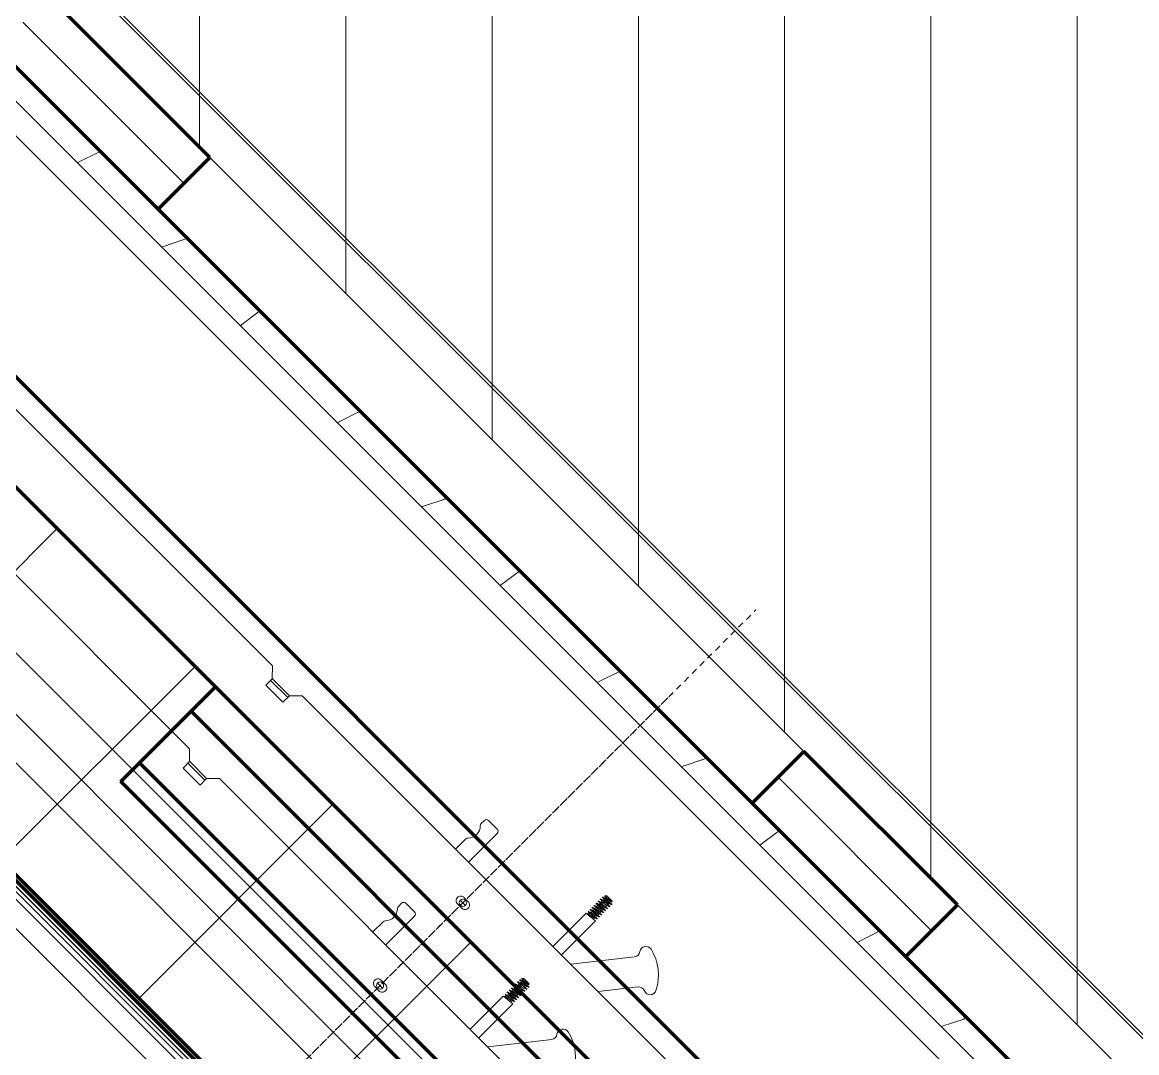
# Model space of a CAD drawing. Header units: inches. Extents: x -536 to 545, y -65 to 280.
# Drawn here: x 459.12 to 481.98, y 164.89 to 186.04 of the extents above; entities that cross this region are included whole.
import ezdxf

# ---------------------------------------------------------------- set-up
doc = ezdxf.new("R2010")
doc.units = ezdxf.units.IN
doc.header["$MEASUREMENT"] = 0
doc.linetypes.add('Hidden 1_8_', pattern=[0.1875, 0.125, -0.0625])
for name, color, linetype, lineweight in [('A-DETL', 90, 'Continuous', 9), ('A-DETL-HDLN', 90, 'Hidden 1_8_', 9), ('A-FLOR-PATT', 8, 'Continuous', 13), ('A-WALL', 113, 'Continuous', 13), ('A-WALL-PATT', 111, 'Continuous', 13), ('Q-CASE', 31, 'Continuous', 9)]:
    doc.layers.add(name, color=color, linetype=linetype, lineweight=lineweight)
pattern_1 = [(90, (387.756, 256.098), (-3, 2e-16), [])]
pattern_2 = [(0, (409.45, 131.25), (60, -144), [60, 0, 0, 0]), (0, (409.45, 108), (60, -144), [60, 0, 0, 0]), (0, (409.45, 92.5), (60, -144), [60, 0, 0, 0]), (0, (409.45, 84.75), (60, -144), [60, 0, 0, 0]), (0, (409.45, 69.25), (60, -144), [60, 0, 0, 0]), (0, (409.45, 53.75), (60, -144), [60, 0, 0, 0]), (0, (409.45, 34.38), (60, -144), [60, 0, 0, 0]), (0, (409.45, 18.88), (60, -144), [60, 0, 0, 0]), (0, (409.45, 131.63), (60, -144), [60, 0, 0, 0]), (0, (409.45, 108.38), (60, -144), [60, 0, 0, 0]), (0, (409.45, 92.88), (60, -144), [60, 0, 0, 0]), (0, (409.45, 85.13), (60, -144), [60, 0, 0, 0]), (0, (409.45, 69.63), (60, -144), [60, 0, 0, 0]), (0, (409.45, 54.13), (60, -144), [60, 0, 0, 0]), (0, (409.45, 34.75), (60, -144), [60, 0, 0, 0]), (0, (409.45, 19.25), (60, -144), [60, 0, 0, 0]), (270, (455.455, 131.254), (60, 4e-15), [22.875, -121.125]), (270, (423.455, 108.004), (60, 4e-15), [15.125, -128.875]), (270, (453.455, 92.504), (60, 4e-15), [7.375, -136.625]), (270, (463.455, 84.754), (60, 4e-15), [15.125, -128.875]), (270, (432.455, 69.254), (60, 4e-15), [15.125, -128.875]), (270, (453.455, 53.754), (60, 4e-15), [19, -125]), (270, (418.455, 34.38), (60, 4e-15), [15.125, -128.875]), (270, (453.455, 18.88), (60, 4e-15), [8.375, -135.625]), (270, (455.08, 131.254), (60, 4e-15), [22.875, -121.125]), (270, (423.08, 108.004), (60, 4e-15), [15.125, -128.875]), (270, (453.08, 92.504), (60, 4e-15), [7.375, -136.625]), (270, (463.08, 84.754), (60, 4e-15), [15.125, -128.875]), (270, (432.08, 69.254), (60, 4e-15), [15.125, -128.875]), (270, (453.08, 53.754), (60, 4e-15), [19, -125]), (270, (418.08, 34.38), (60, 4e-15), [15.125, -128.875]), (270, (453.08, 18.88), (60, 4e-15), [8.375, -135.625])]

# ---------------------------------------------------------------- blocks, each defined once
blk = doc.blocks.new('Walls 7 - Walls 7-1353541-Fireplace - Plan - 1st Floor')
at = {"layer": 'A-WALL-PATT', "lineweight": 9}
h = blk.add_hatch(dxfattribs=at)
h.set_pattern_fill('FP_56', color=256, style=0, pattern_type=2)
h.set_pattern_definition(pattern_2)
h.paths.add_polyline_path([(481.699, 137.335), (486.024, 141.459), (485.413, 142.1), (481.088, 137.975), (481.661, 137.374)], flags=0)
h.paths.add_polyline_path([(477.206, 142.046), (477.46, 142.289), (457.619, 163.095), (457.365, 162.852), (476.963, 142.301)], flags=0)
h.paths.add_polyline_path([(453.483, 166.923), (457.808, 171.048), (457.211, 171.674), (452.886, 167.549), (452.923, 167.51)], flags=0)
at = {"layer": 'A-WALL', "lineweight": 18}
for p, q in [((477.203, 142.044), (457.362, 162.85)), ((477.206, 142.046), (457.365, 162.852))]:
    blk.add_line(p, q, dxfattribs=at)
blk = doc.blocks.new('Casework 14 - Casework 8-1308699-Fireplace - Plan - 2nd floor low')
at = {"layer": 'Q-CASE'}
blk.add_line((514.595, 123.595), (464.445, 176.184), dxfattribs=at)
blk = doc.blocks.new('Walls 7 - Walls 7-1353541-Fireplace - Plan - 2nd floor low')
at = {"layer": 'A-WALL-PATT', "lineweight": 9}
h = blk.add_hatch(dxfattribs=at)
h.set_pattern_fill('FP_55', color=256, style=0, pattern_type=2)
h.set_pattern_definition([(133.64, (508.256, 109.98), (-40.9399927, 43.867235), [60, 0, 0, 0]), (133.64, (508.332, 110.052), (-40.9399927, 43.867235), [60, 0, 0, 0]), (133.64, (508.382, 110.1), (-40.9399927, 43.867235), [60, 0, 0, 0]), (133.64, (508.407, 110.124), (-40.9399927, 43.867235), [60, 0, 0, 0]), (133.64, (508.457, 110.172), (-40.9399927, 43.867235), [60, 0, 0, 0]), (133.64, (508.508, 110.22), (-40.9399927, 43.867235), [60, 0, 0, 0]), (133.64, (508.571, 110.28), (-40.9399927, 43.867235), [60, 0, 0, 0]), (133.64, (508.621, 110.328), (-40.9399927, 43.867235), [60, 0, 0, 0]), (133.64, (508.255, 109.979), (-40.9399927, 43.867235), [60, 0, 0, 0]), (133.64, (508.33, 110.051), (-40.9399927, 43.867235), [60, 0, 0, 0]), (133.64, (508.381, 110.099), (-40.9399927, 43.867235), [60, 0, 0, 0]), (133.64, (508.406, 110.123), (-40.9399927, 43.867235), [60, 0, 0, 0]), (133.64, (508.456, 110.171), (-40.9399927, 43.867235), [60, 0, 0, 0]), (133.64, (508.507, 110.219), (-40.9399927, 43.867235), [60, 0, 0, 0]), (133.64, (508.57, 110.279), (-40.9399927, 43.867235), [60, 0, 0, 0]), (133.64, (508.62, 110.327), (-40.9399927, 43.867235), [60, 0, 0, 0]), (43.64, (476.51, 143.27), (-41.41, 43.42), [0.103, -0.544]), (43.64, (498.67, 120.184), (-41.41, 43.42), [0.068, -0.579]), (43.64, (478.016, 141.94), (-41.41, 43.42), [0.033, -0.613]), (43.64, (471.14, 149.203), (-41.41, 43.42), [0.068, -0.579]), (43.64, (492.585, 126.817), (-41.41, 43.42), [0.068, -0.579]), (43.64, (478.14, 142.06), (-41.41, 43.42), [0.085, -0.561]), (43.64, (502.36, 116.793), (-41.407, 43.42), [0.068, -0.579]), (43.64, (478.256, 142.17), (-41.41, 43.42), [0.038, -0.609]), (43.64, (476.77, 143), (-41.41, 43.42), [0.103, -0.544]), (43.64, (498.93, 119.91), (-41.41, 43.42), [0.068, -0.579]), (43.64, (478.275, 141.67), (-41.41, 43.42), [0.033, -0.613]), (43.64, (471.4, 148.93), (-41.41, 43.42), [0.068, -0.579]), (43.64, (492.843, 126.545), (-41.41, 43.42), [0.068, -0.579]), (43.64, (478.4, 141.79), (-41.41, 43.42), [0.085, -0.561]), (43.64, (502.62, 116.52), (-41.407, 43.42), [0.068, -0.579]), (43.64, (478.514, 141.9), (-41.41, 43.42), [0.038, -0.609])])
h.paths.add_polyline_path([(483.774, 135.154), (483.971, 135.342), (450.482, 170.46), (450.284, 170.272), (452.886, 167.549), (452.964, 167.623), (481.774, 137.407), (481.699, 137.335), (483.586, 135.351)], flags=0)
h.paths.add_polyline_path([(477.203, 142.044), (477.206, 142.046), (476.959, 142.301)], flags=0)
h = blk.add_hatch(dxfattribs=at)
h.set_pattern_fill('FP_56', color=256, style=0, pattern_type=2)
h.set_pattern_definition(pattern_2)
h.paths.add_polyline_path([(481.699, 137.335), (481.777, 137.409), (481.166, 138.05), (481.088, 137.975)], flags=0)
h.paths.add_polyline_path([(477.206, 142.046), (477.284, 142.121), (457.443, 162.927), (457.365, 162.852), (476.963, 142.301)], flags=0)
h.paths.add_polyline_path([(453.483, 166.923), (453.561, 166.997), (452.964, 167.623), (452.886, 167.549), (452.96, 167.471)], flags=0)
h = blk.add_hatch(dxfattribs=at)
h.set_pattern_fill('FP_157', color=256, style=0, pattern_type=2)
h.set_pattern_definition([(0, (410.69, 132.3), (60, -144), [60, 0, 0, 0]), (0, (410.69, 109.05), (60, -144), [60, 0, 0, 0]), (0, (410.69, 93.55), (60, -144), [60, 0, 0, 0]), (0, (410.69, 85.8), (60, -144), [60, 0, 0, 0]), (0, (410.69, 70.3), (60, -144), [60, 0, 0, 0]), (0, (410.69, 54.8), (60, -144), [60, 0, 0, 0]), (0, (410.69, 35.43), (60, -144), [60, 0, 0, 0]), (0, (410.69, 19.93), (60, -144), [60, 0, 0, 0]), (0, (410.69, 132.68), (60, -144), [60, 0, 0, 0]), (0, (410.69, 109.43), (60, -144), [60, 0, 0, 0]), (0, (410.69, 93.93), (60, -144), [60, 0, 0, 0]), (0, (410.69, 86.18), (60, -144), [60, 0, 0, 0]), (0, (410.69, 70.68), (60, -144), [60, 0, 0, 0]), (0, (410.69, 55.18), (60, -144), [60, 0, 0, 0]), (0, (410.69, 35.8), (60, -144), [60, 0, 0, 0]), (0, (410.69, 20.3), (60, -144), [60, 0, 0, 0]), (270, (456.69, 132.3), (60, 4e-15), [22.875, -121.125]), (270, (424.69, 109.05), (60, 4e-15), [15.125, -128.875]), (270, (454.69, 93.55), (60, 4e-15), [7.375, -136.625]), (270, (464.69, 85.8), (60, 4e-15), [15.125, -128.875]), (270, (433.69, 70.3), (60, 4e-15), [15.125, -128.875]), (270, (454.69, 54.8), (60, 4e-15), [19, -125]), (270, (419.69, 35.426), (60, 4e-15), [15.125, -128.875]), (270, (454.69, 19.926), (60, 4e-15), [8.375, -135.625]), (270, (456.315, 132.3), (60, 4e-15), [22.875, -121.125]), (270, (424.315, 109.05), (60, 4e-15), [15.125, -128.875]), (270, (454.315, 93.55), (60, 4e-15), [7.375, -136.625]), (270, (464.315, 85.8), (60, 4e-15), [15.125, -128.875]), (270, (433.315, 70.3), (60, 4e-15), [15.125, -128.875]), (270, (454.315, 54.8), (60, 4e-15), [19, -125]), (270, (419.315, 35.426), (60, 4e-15), [15.125, -128.875]), (270, (454.315, 19.926), (60, 4e-15), [8.375, -135.625])])
h.paths.add_polyline_path([(474.334, 149.742), (474.724, 150.113), (465.45, 159.838), (465.061, 159.467), (474.216, 149.866)], flags=0)
h.paths.add_polyline_path([(475.808, 151.147), (476.32, 151.635), (467.046, 161.36), (466.534, 160.872), (475.38, 151.595)], flags=0)
at = {"layer": 'A-WALL', "lineweight": 70}
for p, q in [((467.046, 161.36), (450.432, 178.782)), ((450.482, 170.46), (483.971, 135.342)), ((465.061, 159.467), (467.046, 161.36)), ((466.534, 160.872), (465.45, 159.838)), ((475.808, 151.147), (466.534, 160.872)), ((465.45, 159.838), (474.724, 150.113)), ((474.334, 149.742), (465.061, 159.467))]:
    blk.add_line(p, q, dxfattribs=at)
at = {"layer": 'A-WALL', "lineweight": 18}
for p, q in [((452.964, 167.623), (481.777, 137.409)), ((477.203, 142.044), (457.362, 162.85)), ((477.206, 142.046), (457.365, 162.852)), ((467.046, 161.36), (476.32, 151.635))]:
    blk.add_line(p, q, dxfattribs=at)
blk = doc.blocks.new('Walls 7 - Walls 7-1353541-Fireplace - Plan - 2nd floor high')
at = {"layer": 'A-WALL', "lineweight": 70}
blk.add_line((489.718, 137.585), (453.714, 175.34), dxfattribs=at)
blk = doc.blocks.new('Casework 10 - Casework 8-1429979-Fireplace - Plan - 2nd floor high')
at = {"layer": 'Q-CASE'}
blk.add_line((514.71, 123.556), (448.587, 192.894), dxfattribs=at)

msp = doc.modelspace()

# ---------------------------------------------------------------- hatches: boundary and pattern name
at = {"layer": 'A-FLOR-PATT', "lineweight": 9}
h = msp.add_hatch(dxfattribs=at)
h.set_pattern_fill('FP_49', color=256, style=0, pattern_type=2)
h.set_pattern_definition(pattern_1)
h.paths.add_polyline_path([(510.63241, 135.59723), (528.46194, 135.60396), (528.46194, 138.10117), (526.82257, 138.11459), (526.72762, 138.15392), (526.57778, 138.31726), (526.53077, 138.50829), (526.54418, 169.30543), (526.59056, 169.40957), (526.68095, 169.54449), (526.69436, 171.47078), (526.74048, 171.57458), (526.82558, 171.66977), (526.8778, 171.70984), (526.97275, 171.74917), (527.07465, 171.76259), (528.46194, 171.76259), (528.46194, 269.34101), (278.39527, 269.34101), (278.39527, 248.09723), (282.63241, 248.09723), (282.63241, 218.09723), (278.39527, 218.09723), (278.39527, 217.09723), (284.88241, 217.09723), (284.88241, 248.15973), (289.38241, 248.15973), (289.38241, 217.09723), (330.88241, 217.09723), (330.88241, 256.22223), (330.13241, 256.22223), (330.13241, 261.72223), (330.88241, 261.72223), (330.88241, 262.84723), (331.23214, 262.09723), (459.88241, 262.09723), (459.88241, 186.34723), (510.07175, 136.15789)], flags=0)
h.paths.add_polyline_path([(525.63316, 138.10117), (522.94079, 138.10669), (522.73518, 138.16064), (522.62885, 138.26021), (522.58734, 138.3282), (522.56051, 138.39297), (522.54709, 138.49487), (522.56051, 169.30543), (522.62885, 169.4382), (522.70533, 169.51486), (522.79009, 169.5636), (522.83889, 169.58382), (523.04628, 169.59723), (526.0904, 169.59172), (526.29601, 169.53776), (526.40234, 169.4382), (526.44385, 169.3702), (526.47068, 169.30543), (526.4841, 169.20353), (526.47068, 138.39297), (526.40234, 138.26021), (526.32586, 138.18354), (526.2411, 138.1348), (526.19229, 138.11459), (525.98491, 138.10117), (525.6967, 138.10117)], flags=0)
h.paths.add_polyline_path([(331.63241, 261.23885), (331.63241, 261.34723), (331.58187, 261.34723)], flags=0)
h = msp.add_hatch(dxfattribs=at)
h.set_pattern_fill('FP_49', color=256, style=0, pattern_type=2)
h.set_pattern_definition(pattern_1)
h.paths.add_polyline_path([(524.53292, 135.72223), (528.43976, 135.72223), (528.43976, 138.10117), (526.82257, 138.11459), (526.72762, 138.15392), (526.57778, 138.31726), (526.53077, 138.50829), (526.54418, 169.30543), (526.59056, 169.40957), (526.68095, 169.54449), (526.69436, 171.47078), (526.74048, 171.57458), (526.82558, 171.66977), (526.8778, 171.70984), (526.97275, 171.74917), (527.07465, 171.76259), (528.43976, 171.76259), (528.43976, 269.34101), (278.40242, 269.34101), (278.40242, 248.09723), (282.63241, 248.09723), (282.63241, 218.09723), (278.40242, 218.09723), (278.40242, 217.09723), (284.88241, 217.09723), (284.88241, 248.15973), (289.38241, 248.15973), (289.38241, 217.09723), (330.88241, 217.09723), (330.88241, 256.22223), (330.13241, 256.22223), (330.13241, 261.72223), (330.88241, 261.72223), (330.88241, 262.84723), (390.88241, 262.84723), (390.88241, 262.09723), (459.88241, 262.09723), (459.88241, 261.49002), (460.13241, 261.49002), (460.13241, 187.23703), (511.63241, 135.72223), (522.57951, 135.72223)], flags=0)
h.paths.add_polyline_path([(525.63316, 138.10117), (522.94079, 138.10669), (522.73518, 138.16064), (522.62885, 138.26021), (522.57951, 138.3471), (522.56051, 138.39297), (522.54709, 138.49487), (522.56051, 169.30543), (522.62885, 169.4382), (522.70533, 169.51486), (522.79009, 169.5636), (522.83889, 169.58382), (523.04628, 169.59723), (526.0904, 169.59172), (526.29601, 169.53776), (526.40234, 169.4382), (526.44385, 169.3702), (526.47068, 169.30543), (526.4841, 169.20353), (526.47068, 138.39297), (526.40234, 138.26021), (526.32586, 138.18354), (526.2411, 138.1348), (526.19229, 138.11459), (525.98491, 138.10117), (525.6967, 138.10117)], flags=0)
h = msp.add_hatch(dxfattribs=at)
h.set_pattern_fill('FP_49', color=256, style=0, pattern_type=2)
h.set_pattern_definition(pattern_1)
h.paths.add_polyline_path([(524.54154, 135.72223), (528.44837, 135.72223), (528.44837, 138.10117), (526.82257, 138.11459), (526.72762, 138.15392), (526.57778, 138.31726), (526.53077, 138.50829), (526.54418, 169.30543), (526.59056, 169.40957), (526.68095, 169.54449), (526.69436, 171.47078), (526.74048, 171.57458), (526.82558, 171.66977), (526.8778, 171.70984), (526.97275, 171.74917), (527.07465, 171.76259), (528.44837, 171.76259), (528.44837, 269.34101), (278.41104, 269.34101), (278.41104, 248.09723), (282.63241, 248.09723), (282.63241, 218.09723), (278.41104, 218.09723), (278.41104, 217.09723), (284.88241, 217.09723), (284.88241, 248.15973), (289.38241, 248.15973), (289.38241, 217.09723), (330.88241, 217.09723), (330.88241, 256.22223), (330.13241, 256.22223), (330.13241, 261.72223), (330.88241, 261.72223), (330.88241, 262.84723), (390.88241, 262.84723), (390.88241, 262.09723), (459.88241, 262.09723), (459.88241, 261.49002), (460.13241, 261.49002), (460.13241, 187.15789), (511.5163, 135.77401), (511.46452, 135.72223), (522.58812, 135.72223)], flags=0)
h.paths.add_polyline_path([(525.63316, 138.10117), (522.94079, 138.10669), (522.73518, 138.16064), (522.62885, 138.26021), (522.58734, 138.3282), (522.56051, 138.39297), (522.54709, 138.49487), (522.56051, 169.30543), (522.62885, 169.4382), (522.70533, 169.51486), (522.79009, 169.5636), (522.83889, 169.58382), (523.04628, 169.59723), (526.0904, 169.59172), (526.29601, 169.53776), (526.40234, 169.4382), (526.44385, 169.3702), (526.47068, 169.30543), (526.4841, 169.20353), (526.47068, 138.39297), (526.40234, 138.26021), (526.32586, 138.18354), (526.2411, 138.1348), (526.19229, 138.11459), (525.98491, 138.10117), (525.6967, 138.10117)], flags=0)
at = {"layer": 'A-WALL-PATT', "lineweight": 9}
h = msp.add_hatch(dxfattribs=at)
h.set_pattern_fill('FP_58', color=256, style=0, pattern_type=2)
h.set_pattern_definition([(216.87, (-9.885, 25.91), (15.993181, 10.6624286), [2.666, -23.99]), (206.565, (-6.686, 24.311), (-5.331685, -5.331229), [5.96, -5.96]), (198.435, (-6.686, 21.645), (-10.662247, -5.3312934), [3.372, -13.487])])
h.paths.add_polyline_path([(512.52418, 130.87704), (512.87773, 131.23059), (458.38241, 185.72591), (458.38241, 185.01881), (508.44355, 134.95767)], flags=0)
h = msp.add_hatch(dxfattribs=at)
h.set_pattern_fill('FP_57', color=256, style=0, pattern_type=2)
h.set_pattern_definition([(45, (-12.018, 20.579), (-2.828427, 2.828427), []), (135, (-12.018, 20.579), (-2.828427, -2.828427), [])])
h.paths.add_polyline_path([(473.94858, 153.58085), (477.92605, 157.55832), (457.59673, 177.88764), (453.61926, 173.91017), (465.94527, 161.58415)], flags=0)

# ---------------------------------------------------------------- linework, layer by layer
at = {"layer": 'A-DETL'}
for p, q in [((480.41059, 155.07379), (455.26069, 180.22368)), ((480.41059, 155.07379), (455.26069, 180.22368)), ((478.71216, 153.37535), (453.56226, 178.52525)), ((464.2509, 172.83012), (458.90586, 178.17516)), ((464.2509, 172.83012), (458.90586, 178.17516)), ((477.58216, 152.24536), (452.43226, 177.39526)), ((477.58216, 152.24536), (452.43226, 177.39526)), ((462.55247, 171.13169), (457.20743, 176.47673)), ((475.88373, 150.54693), (450.73383, 175.69683)), ((464.24917, 172.56668), (464.2509, 172.83012)), ((464.24917, 172.56668), (464.2509, 172.83012)), ((464.24917, 172.56668), (464.11659, 172.4341)), ((464.24917, 172.56668), (464.11659, 172.4341)), ((464.46583, 172.08486), (464.11659, 172.4341)), ((464.46583, 172.08486), (464.11659, 172.4341)), ((464.21488, 172.53239), (464.56419, 172.18308)), ((464.21488, 172.53239), (464.56419, 172.18308)), ((464.60028, 172.21911), (464.25367, 172.56572)), ((464.60028, 172.21911), (464.25367, 172.56572)), ((464.59851, 172.21735), (464.46583, 172.08486)), ((464.59851, 172.21735), (464.46583, 172.08486)), ((464.86232, 172.2187), (464.59851, 172.21735)), ((464.86232, 172.2187), (464.59851, 172.21735)), ((472.4056, 164.67542), (464.86232, 172.2187)), ((472.4056, 164.67542), (464.86232, 172.2187)), ((462.55074, 170.86825), (462.55247, 171.13169)), ((462.55074, 170.86825), (462.41816, 170.73567)), ((462.51645, 170.83396), (462.86576, 170.48465)), ((462.90184, 170.52068), (462.55523, 170.86729)), ((462.7674, 170.38643), (462.41816, 170.73567)), ((462.90008, 170.51892), (462.7674, 170.38643)), ((463.16389, 170.52027), (462.90008, 170.51892)), ((470.70717, 162.97699), (463.16389, 170.52027)), ((468.59896, 169.66081), (468.53345, 169.5953)), ((468.59896, 169.66081), (468.53345, 169.5953)), ((468.86412, 169.48049), (468.68381, 169.66081)), ((468.86412, 169.48049), (468.68381, 169.66081)), ((468.27475, 168.80627), (468.86412, 169.39564)), ((468.27475, 168.80627), (468.86412, 169.39564)), ((468.21899, 169.28084), (468.00959, 169.07143)), ((468.21899, 169.28084), (468.00959, 169.07143)), ((468.20934, 167.9185), (468.1054, 168.02244)), ((468.20934, 167.9185), (468.1054, 168.02244)), ((468.18038, 168.08181), (468.26871, 167.99348)), ((468.18038, 168.08181), (468.26871, 167.99348)), ((471.0359, 167.93147), (470.93845, 168.00962)), ((471.0359, 167.93147), (470.93845, 168.00962)), ((470.97279, 168.04417), (471.07125, 167.96683)), ((470.97279, 168.04417), (471.07125, 167.96683)), ((471.07832, 167.9739), (470.98096, 168.05186)), ((471.07832, 167.9739), (470.98096, 168.05186)), ((471.20955, 167.93189), (471.01521, 168.08672)), ((471.20955, 167.93189), (471.01521, 168.08672)), ((471.02343, 168.09417), (471.21929, 167.93875)), ((471.02343, 168.09417), (471.21929, 167.93875)), ((471.03019, 168.03937), (471.1618, 167.94379)), ((471.03019, 168.03937), (471.1618, 167.94379)), ((471.10883, 168.1126), (471.06054, 168.11682)), ((471.14716, 168.04273), (471.06054, 168.11682)), ((471.10883, 168.1126), (471.06054, 168.11682)), ((471.14716, 168.04273), (471.06054, 168.11682)), ((471.07255, 168.08137), (471.2043, 167.98662)), ((471.07255, 168.08137), (471.2043, 167.98662)), ((471.21702, 168.00441), (471.10883, 168.1126)), ((471.21702, 168.00441), (471.10883, 168.1126)), ((471.21812, 167.98291), (471.14716, 168.04273)), ((471.21812, 167.98291), (471.14716, 168.04273)), ((466.90053, 167.96238), (466.83502, 167.89687)), ((467.16569, 167.78206), (466.98538, 167.96238)), ((468.13578, 167.86054), (468.04744, 167.94887)), ((468.13578, 167.86054), (468.04744, 167.94887)), ((470.82377, 167.71934), (470.72636, 167.79739)), ((470.82377, 167.71934), (470.72636, 167.79739)), ((470.74064, 167.73833), (470.73125, 167.78307)), ((470.73125, 167.78307), (470.81669, 167.71227)), ((470.74064, 167.73833), (470.73125, 167.78307)), ((470.73125, 167.78307), (470.81669, 167.71227)), ((470.76064, 167.83198), (470.85912, 167.7547)), ((470.76064, 167.83198), (470.85912, 167.7547)), ((470.86619, 167.76177), (470.76879, 167.83981)), ((470.86619, 167.76177), (470.76879, 167.83981)), ((470.77556, 167.78451), (470.90734, 167.68975)), ((470.77556, 167.78451), (470.90734, 167.68975)), ((470.80306, 167.8744), (470.90155, 167.79712)), ((470.80306, 167.8744), (470.90155, 167.79712)), ((470.87274, 167.83486), (470.81134, 167.88231)), ((470.87274, 167.83486), (470.81134, 167.88231)), ((470.81799, 167.82719), (470.94974, 167.73208)), ((470.81799, 167.82719), (470.94974, 167.73208)), ((470.84516, 167.91726), (470.9081, 167.87021)), ((470.84516, 167.91726), (470.9081, 167.87021)), ((470.95104, 167.84662), (470.85364, 167.92467)), ((470.95104, 167.84662), (470.85364, 167.92467)), ((470.86052, 167.86965), (470.90195, 167.84101)), ((470.86052, 167.86965), (470.90195, 167.84101)), ((470.90862, 167.80419), (470.87274, 167.83486)), ((470.90862, 167.80419), (470.87274, 167.83486)), ((470.88792, 167.95926), (470.9864, 167.88197)), ((470.88792, 167.95926), (470.9864, 167.88197)), ((470.99347, 167.88905), (470.8961, 167.96702)), ((470.99347, 167.88905), (470.8961, 167.96702)), ((470.90155, 167.79712), (470.99891, 167.71918)), ((470.90155, 167.79712), (470.99891, 167.71918)), ((470.90195, 167.84101), (470.99211, 167.77431)), ((470.90195, 167.84101), (470.99211, 167.77431)), ((470.90292, 167.91188), (471.0345, 167.81653)), ((470.90292, 167.91188), (471.0345, 167.81653)), ((470.9081, 167.87021), (470.94397, 167.83955)), ((470.9081, 167.87021), (470.94397, 167.83955)), ((471.00708, 167.72686), (470.90862, 167.80419)), ((471.00708, 167.72686), (470.90862, 167.80419)), ((470.93031, 168.00166), (471.02883, 167.9244)), ((470.93031, 168.00166), (471.02883, 167.9244)), ((470.94397, 167.83955), (471.04142, 167.76141)), ((470.94397, 167.83955), (471.04142, 167.76141)), ((470.94528, 167.95411), (471.07702, 167.85896)), ((470.94528, 167.95411), (471.07702, 167.85896)), ((471.04957, 167.76937), (470.95104, 167.84662)), ((471.04957, 167.76937), (470.95104, 167.84662)), ((470.9864, 167.88197), (471.08376, 167.80402)), ((470.9864, 167.88197), (471.08376, 167.80402)), ((470.98768, 167.99642), (471.07343, 167.93351)), ((470.98768, 167.99642), (471.07343, 167.93351)), ((471.09195, 167.81175), (470.99347, 167.88905)), ((471.09195, 167.81175), (470.99347, 167.88905)), ((471.02883, 167.9244), (471.12624, 167.84633)), ((471.02883, 167.9244), (471.12624, 167.84633)), ((471.13441, 167.85395), (471.06516, 167.90643)), ((471.13441, 167.85395), (471.06516, 167.90643)), ((471.07343, 167.93351), (471.11945, 167.90177)), ((471.07343, 167.93351), (471.11945, 167.90177)), ((471.17681, 167.89661), (471.07832, 167.9739)), ((471.17681, 167.89661), (471.07832, 167.9739)), ((471.10051, 167.94178), (471.16864, 167.88846)), ((471.10051, 167.94178), (471.16864, 167.88846)), ((466.52056, 167.58241), (466.31115, 167.373)), ((466.57632, 167.10784), (467.16569, 167.69721)), ((470.68424, 167.75659), (470.00433, 167.07669)), ((470.68424, 167.75659), (470.00433, 167.07669)), ((470.18111, 166.89991), (470.88043, 167.59923)), ((470.18111, 166.89991), (470.88043, 167.59923)), ((470.72866, 167.74484), (470.68424, 167.75659)), ((470.72866, 167.74484), (470.68424, 167.75659)), ((470.6959, 167.74772), (470.74064, 167.73833)), ((470.78134, 167.67691), (470.6959, 167.74772)), ((470.6959, 167.74772), (470.74064, 167.73833)), ((470.78134, 167.67691), (470.6959, 167.74772)), ((470.74064, 167.73833), (470.8649, 167.64728)), ((470.74064, 167.73833), (470.8649, 167.64728)), ((470.88043, 167.59923), (470.78134, 167.67691)), ((470.88043, 167.59923), (470.78134, 167.67691)), ((470.81669, 167.71227), (470.91405, 167.63433)), ((470.81669, 167.71227), (470.91405, 167.63433)), ((470.92223, 167.64201), (470.82377, 167.71934)), ((470.92223, 167.64201), (470.82377, 167.71934)), ((470.85912, 167.7547), (470.95656, 167.67656)), ((470.85912, 167.7547), (470.95656, 167.67656)), ((470.96473, 167.68452), (470.86619, 167.76177)), ((470.96473, 167.68452), (470.86619, 167.76177)), ((471.67755, 166.86419), (470.3703, 166.71071)), ((471.67755, 166.86419), (470.3703, 166.71071)), ((469.4104, 166.41417), (469.36211, 166.41839)), ((469.44873, 166.3443), (469.36211, 166.41839)), ((469.51859, 166.30598), (469.4104, 166.41417)), ((466.43734, 166.16211), (466.34901, 166.25044)), ((466.51091, 166.22007), (466.40697, 166.32401)), ((466.48195, 166.38338), (466.57028, 166.29505)), ((469.17431, 166.13643), (469.11291, 166.18388)), ((469.14672, 166.21883), (469.20967, 166.17178)), ((469.25261, 166.14819), (469.15521, 166.22624)), ((469.18949, 166.26083), (469.28797, 166.18354)), ((469.29504, 166.19062), (469.19767, 166.26859)), ((469.20449, 166.21345), (469.33607, 166.1181)), ((469.23188, 166.30323), (469.3304, 166.22597)), ((469.33747, 166.23304), (469.24002, 166.31119)), ((469.24685, 166.25568), (469.37859, 166.16053)), ((469.27436, 166.34574), (469.37282, 166.2684)), ((469.37989, 166.27547), (469.28253, 166.35343)), ((469.28797, 166.18354), (469.38533, 166.10559)), ((469.28925, 166.29799), (469.375, 166.23508)), ((469.39352, 166.11332), (469.29504, 166.19062)), ((469.51112, 166.23346), (469.31678, 166.38829)), ((469.325, 166.39574), (469.52086, 166.24032)), ((469.3304, 166.22597), (469.42781, 166.1479)), ((469.33176, 166.34093), (469.46337, 166.24536)), ((469.43598, 166.15552), (469.36673, 166.208)), ((469.37412, 166.38294), (469.50587, 166.28819)), ((469.375, 166.23508), (469.42102, 166.20334)), ((469.47838, 166.19818), (469.37989, 166.27547)), ((469.40208, 166.24335), (469.47021, 166.19003)), ((469.51969, 166.28448), (469.44873, 166.3443)), ((470.93348, 166.14754), (471.75043, 166.24345)), ((470.93348, 166.14754), (471.75043, 166.24345)), ((468.98581, 166.05816), (468.3059, 165.37825)), ((469.03023, 166.04641), (468.98581, 166.05816)), ((468.99747, 166.04929), (469.04221, 166.0399)), ((469.08291, 165.97848), (468.99747, 166.04929)), ((469.12534, 166.02091), (469.02793, 166.09896)), ((469.04221, 166.0399), (469.03282, 166.08464)), ((469.03282, 166.08464), (469.11826, 166.01384)), ((469.04221, 166.0399), (469.16646, 165.94884)), ((469.06221, 166.13355), (469.16069, 166.05627)), ((469.16776, 166.06334), (469.07036, 166.14138)), ((469.07713, 166.08608), (469.20891, 165.99132)), ((469.182, 165.9008), (469.08291, 165.97848)), ((469.10463, 166.17597), (469.20312, 166.09869)), ((469.11826, 166.01384), (469.21562, 165.9359)), ((469.11956, 166.12876), (469.25131, 166.03365)), ((469.2238, 165.94358), (469.12534, 166.02091)), ((469.16069, 166.05627), (469.25813, 165.97813)), ((469.16208, 166.17122), (469.20352, 166.14258)), ((469.26629, 165.98609), (469.16776, 166.06334)), ((469.21019, 166.10576), (469.17431, 166.13643)), ((469.20312, 166.09869), (469.30047, 166.02075)), ((469.20352, 166.14258), (469.29368, 166.07588)), ((469.20967, 166.17178), (469.24554, 166.14112)), ((469.30865, 166.02843), (469.21019, 166.10576)), ((469.24554, 166.14112), (469.34299, 166.06297)), ((469.35114, 166.07094), (469.25261, 166.14819)), ((468.48268, 165.20148), (469.182, 165.9008)), ((469.97912, 165.16576), (468.67187, 165.01228))]:
    msp.add_line(p, q, dxfattribs=at)
for centre in [(468.15808, 167.97118), (468.15808, 167.97118), (466.45965, 166.27274)]:
    msp.add_circle(centre, 0.0735, dxfattribs=at)
for centre, radius, start, end in [((468.64139, 169.61838), 0.06, 45, 135), ((468.64139, 169.61838), 0.06, 45, 135), ((468.26591, 169.54838), 0.25, 269.168767, 0.831233), ((468.26591, 169.54838), 0.25, 269.168767, 0.831233), ((468.57588, 169.55287), 0.06, 135, 180.831233), ((468.57588, 169.55287), 0.06, 135, 180.831233), ((468.8217, 169.43807), 0.06, 315, 45), ((468.8217, 169.43807), 0.06, 315, 45), ((468.26141, 169.23841), 0.06, 89.168767, 135), ((468.26141, 169.23841), 0.06, 89.168767, 135), ((466.56748, 167.84995), 0.25, 269.168767, 0.831233), ((466.87745, 167.85444), 0.06, 135, 180.831233), ((466.94295, 167.91995), 0.06, 45, 135), ((467.12327, 167.73964), 0.06, 315, 45), ((466.56298, 167.53998), 0.06, 89.168767, 135), ((471.66298, 166.98834), 0.125, 276.696, 352.218488), ((471.66298, 166.98834), 0.125, 276.696, 352.218488), ((471.91068, 166.95449), 0.125, 32.072934, 172.218488), ((471.91068, 166.95449), 0.125, 32.072934, 172.218488), ((471.16923, 166.48986), 1, 341.319066, 32.072934), ((471.16923, 166.48986), 1, 341.319066, 32.072934), ((471.765, 166.1193), 0.125, 21.173512, 96.696), ((471.765, 166.1193), 0.125, 21.173512, 96.696), ((471.99813, 166.2096), 0.125, 201.173512, 341.319066), ((471.99813, 166.2096), 0.125, 201.173512, 341.319066), ((469.96455, 165.28991), 0.125, 276.696, 352.218488), ((470.21225, 165.25606), 0.125, 32.072934, 172.218488), ((469.47079, 164.79143), 1, 341.319066, 32.072934)]:
    msp.add_arc(centre, radius, start, end, dxfattribs=at)
for points, knots in [([(468.04721, 168.08162), (468.04595, 168.08036), (468.0212, 168.04879), (468.01922, 168.01521), (468.02131, 167.98163), (468.04618, 167.95014), (468.04744, 167.94887)], [0, 0, 0, 0, 0.036610721, 0.073173786, 0.109741782, 0.146364273, 0.146364273, 0.146364273, 0.146364273]), ([(468.04721, 168.08162), (468.04595, 168.08036), (468.0212, 168.04879), (468.01922, 168.01521), (468.02131, 167.98163), (468.04618, 167.95014), (468.04744, 167.94887)], [0, 0, 0, 0, 0.036610721, 0.073173786, 0.109741782, 0.146364273, 0.146364273, 0.146364273, 0.146364273]), ([(468.18038, 168.08181), (468.17911, 168.08308), (468.14748, 168.10803), (468.11375, 168.11004), (468.08002, 168.10793), (468.04848, 168.0829), (468.04721, 168.08162)], [0, 0, 0, 0, 0.036767644, 0.073479777, 0.110186942, 0.146942747, 0.146942747, 0.146942747, 0.146942747]), ([(468.18038, 168.08181), (468.17911, 168.08308), (468.14748, 168.10803), (468.11375, 168.11004), (468.08002, 168.10793), (468.04848, 168.0829), (468.04721, 168.08162)], [0, 0, 0, 0, 0.036767644, 0.073479777, 0.110186942, 0.146942747, 0.146942747, 0.146942747, 0.146942747]), ([(468.13578, 167.86054), (468.13705, 167.85927), (468.16867, 167.83432), (468.20241, 167.83231), (468.23613, 167.83442), (468.26767, 167.85945), (468.26894, 167.86073)], [0, 0, 0, 0, 0.036767644, 0.073479777, 0.110186942, 0.146942747, 0.146942747, 0.146942747, 0.146942747]), ([(468.13578, 167.86054), (468.13705, 167.85927), (468.16867, 167.83432), (468.20241, 167.83231), (468.23613, 167.83442), (468.26767, 167.85945), (468.26894, 167.86073)], [0, 0, 0, 0, 0.036767644, 0.073479777, 0.110186942, 0.146942747, 0.146942747, 0.146942747, 0.146942747]), ([(468.26894, 167.86073), (468.2702, 167.862), (468.29496, 167.89356), (468.29694, 167.92714), (468.29484, 167.96072), (468.26997, 167.99221), (468.26871, 167.99348)], [0, 0, 0, 0, 0.036610721, 0.073173786, 0.109741782, 0.146364273, 0.146364273, 0.146364273, 0.146364273]), ([(468.26894, 167.86073), (468.2702, 167.862), (468.29496, 167.89356), (468.29694, 167.92714), (468.29484, 167.96072), (468.26997, 167.99221), (468.26871, 167.99348)], [0, 0, 0, 0, 0.036610721, 0.073173786, 0.109741782, 0.146364273, 0.146364273, 0.146364273, 0.146364273]), ([(466.48195, 166.38338), (466.48068, 166.38465), (466.44905, 166.4096), (466.41532, 166.41161), (466.38159, 166.4095), (466.35005, 166.38447), (466.34878, 166.38319)], [0, 0, 0, 0, 0.036767644, 0.073479777, 0.110186942, 0.146942747, 0.146942747, 0.146942747, 0.146942747]), ([(466.34878, 166.38319), (466.34752, 166.38192), (466.32276, 166.35036), (466.32079, 166.31678), (466.32288, 166.2832), (466.34775, 166.25171), (466.34901, 166.25044)], [0, 0, 0, 0, 0.036610721, 0.073173786, 0.109741782, 0.146364273, 0.146364273, 0.146364273, 0.146364273]), ([(466.57051, 166.1623), (466.57177, 166.16356), (466.59653, 166.19513), (466.59851, 166.22871), (466.59641, 166.26229), (466.57154, 166.29378), (466.57028, 166.29505)], [0, 0, 0, 0, 0.036610721, 0.073173786, 0.109741782, 0.146364273, 0.146364273, 0.146364273, 0.146364273]), ([(466.43734, 166.16211), (466.43862, 166.16084), (466.47024, 166.13589), (466.50398, 166.13388), (466.5377, 166.13599), (466.56924, 166.16102), (466.57051, 166.1623)], [0, 0, 0, 0, 0.036767644, 0.073479777, 0.110186942, 0.146942747, 0.146942747, 0.146942747, 0.146942747])]:
    msp.add_open_spline(points, degree=3, knots=knots, dxfattribs=at)
at = {"layer": 'A-DETL-HDLN'}
for p, q in [((457.90432, 157.71742), (474.16778, 173.98088)), ((457.90432, 157.71742), (474.16778, 173.98088)), ((456.20589, 156.01899), (472.46935, 172.28245))]:
    msp.add_line(p, q, dxfattribs=at)
at = {"layer": 'A-WALL', "lineweight": 70}
for p, q in [((462.96937, 183.26028), (459.88241, 186.34723)), ((512.87773, 131.23059), (458.38241, 185.72591)), ((453.88241, 183.86195), (509.69575, 128.04861)), ((461.90871, 182.19962), (462.96937, 183.26028)), ((481.90353, 153.58085), (453.61926, 181.86512)), ((453.61926, 173.91017), (473.94858, 153.58085)), ((475.15282, 171.07683), (474.09216, 170.01617)), ((478.30086, 167.92879), (475.15282, 171.07683)), ((477.2402, 166.86813), (478.30086, 167.92879))]:
    msp.add_line(p, q, dxfattribs=at)
at = {"layer": 'A-WALL', "lineweight": 18}
for p, q in [((462.43904, 182.72995), (459.13241, 186.03657)), ((512.52418, 130.87704), (457.88241, 185.51881)), ((512.17063, 130.52349), (457.38241, 185.3117)), ((462.96937, 183.26028), (475.15282, 171.07683)), ((477.77053, 167.39846), (474.62249, 170.5465)), ((478.30086, 167.92879), (490.87912, 155.35052))]:
    msp.add_line(p, q, dxfattribs=at)

# ---------------------------------------------------------------- block references
at = {"layer": 'A-WALL', "lineweight": 18, "rotation": 1.359999999999642}
for name in ['Walls 7 - Walls 7-1353541-Fireplace - Plan - 1st Floor', 'Walls 7 - Walls 7-1353541-Fireplace - Plan - 2nd floor low', 'Walls 7 - Walls 7-1353541-Fireplace - Plan - 2nd floor high']:
    msp.add_blockref(name, (0, 0), dxfattribs=at)
at = {"layer": 'Q-CASE', "rotation": 1.359999999999642}
for name in ['Casework 10 - Casework 8-1429979-Fireplace - Plan - 2nd floor high', 'Casework 14 - Casework 8-1308699-Fireplace - Plan - 2nd floor low']:
    msp.add_blockref(name, (0, 0), dxfattribs=at)

doc.saveas('drawing.dxf')
